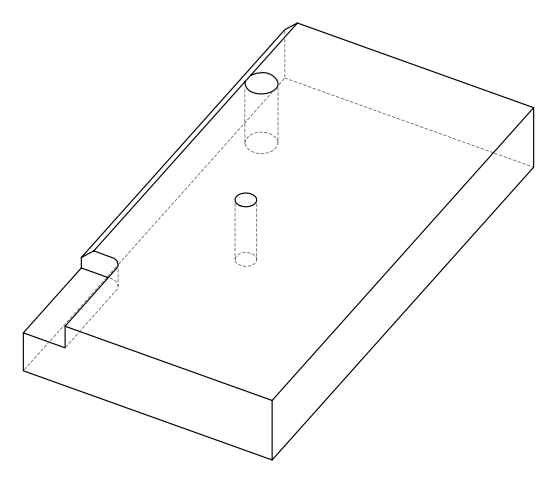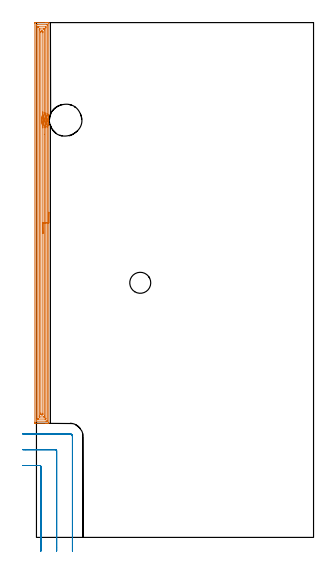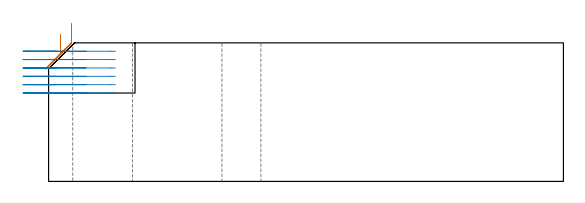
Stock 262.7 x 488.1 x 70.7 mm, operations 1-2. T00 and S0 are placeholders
(PLAN: 6 operations, 4 tool changes, 28.1 min)
(1 AREA_MILL | FG_CHAMFER_SURFACE | UGT0205_001 | 15.46 min | 33692 mm3)
(2 MILL_CORNER_NOTCH_RECTANGULAR | CORNER_NOTCH_RECTANGULAR | UGT0201_136 | Follow Part, ap 5, ae 75% | 5.07 min | 120717 mm3)
(3 MILL_THROUGH_HOLE_FROM_SOLID_MATERIAL | STEP1HOLE_1 | UGT0201_136 | Circular | 6.85 min | 51619 mm3)
(4 SPOT_DRILL | STEP1HOLE | NXT0321_9005460120000 | 0.05 min | 186 mm3)
(5 DRILL_THROUGH_HOLE_INTO_CENTER | STEP1HOLE | NXT0301_065 | 0.31 min | 4739 mm3)
(6 DRILL_TO_ENLARGE_THROUGH_HOLE | STEP1HOLE | UGT0301_265 | 0.32 min | 17024 mm3)
(TOOL UGT0205_001 | Chamfer Mill 20 x 3 x 45 deg. | D20 FL50 Z2)
(TOOL UGT0201_136 | Carbide End Mill 20.0 | D20 FL30 Z4)
(TOOL NXT0321_9005460120000 | NC Spot Drill, 142deg, 12mm, Carbide, Uncoated | D12 PA142 FL30 Z2)
(TOOL NXT0301_065 | Carbide Drill 9.4mm [860.1-0940-075A1-MM 2214] | D9.4 PA140 FL98 Z2)
(TOOL UGT0301_265 | Twist Drill 19.9 mm | D19.9 PA118 FL140 Z2)
(OP 1 AREA_MILL)
G17 G21 G94 G90
T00 M6
G54
G17 G0 G90 X11.697 Y308.241 S1061 M3
G43 Z80.7 H0
Z80.697
G94 G1 Y308.203 Z79.826 F250.
Y308.089 Z78.961
Y307.9 Z78.109
Y307.638 Z77.277
Y307.304 Z76.471
Y306.901 Z75.697
Y306.433 Z74.961
Y305.902 Z74.269
Y305.312 Z73.626
Y304.669 Z73.037
Y303.977 Z72.506
Y303.241 Z72.037
Y302.467 Z71.634
Y301.661 Z71.3
Y300.829 Z71.038
Y299.978 Z70.849
Y299.113 Z70.735
Y298.241 Z70.697
X11.7 Y108.368 Z70.7
X11.701 Y108.203 Z70.692
X11.371 Y108.2 Z70.371
X11.045 Z70.044
X10.383 Z69.377
X9.171 Z68.168
X8.622 Z67.616
X-0.788 Z58.209
X-1.063 Y108.202 Z57.934
X-1.278 Y108.205 Z57.719
X-1.492 Y108.21 Z57.506
X-1.495 Y108.376 Z57.503
X-1.499 Y108.814 Z57.501
X-1.5 Y109.258 Z57.5
Y487.486
X-1.495 Y487.94 Z57.503
X-1.492 Y488.09 Z57.506
X-1.338 Y488.1 Z57.66
X8.622 Z67.616
X9.171 Z68.168
X9.502 Z68.498
X10.052 Z69.048
X10.383 Z69.377
X11.045 Z70.044
X11.371 Z70.371
X11.401 Z70.4
X11.692 Y488.09 Z70.683
X11.696 Y488.019 Z70.691
X11.697 Y487.981 Z70.695
X11.696 Y487.934 Z70.696
X11.7 Y400.855 Z70.7
X11.697 Y400.629 Z70.687
X11.675 Y400.541 Z70.668
X11.566 Y400.191 Z70.564
X11.556 Y400.162 Z70.556
X11.523 Y400.047 Z70.52
X11.499 Y399.963 Z70.492
X11.484 Y399.912 Z70.478
X11.264 Y399.076 Z70.263
X11.249 Y399.019 Z70.249
X11.172 Y398.623 Z70.168
X11.073 Y398.127 Z70.069
X10.979 Y397.554 Z69.978
X10.946 Y397.234 Z69.941
X10.89 Y396.489 Z69.887
X10.883 Y396.39 Z69.878
X10.88 Y396.341 Z69.875
X10.878 Y396.21 Z69.87
X10.876 Y395.967 Z69.861
X10.874 Y395.948 Z69.86
X10.872 Y395.838 Z69.857
X10.863 Y395.449 Z69.854
X10.867 Y395.336 Z69.857
X10.868 Y395.326 Z69.858
X10.874 Y395.239 Z69.859
Y395.229
X10.877 Y395.095 Z69.867
X10.878 Y395.076 Z69.868
X10.896 Y394.604 Z69.887
X10.897 Y394.556 Z69.89
X10.928 Y394.192 Z69.927
X10.973 Y393.711 Z69.97
X10.978 Y393.664 Z69.975
X11.128 Y392.771 Z70.121
X11.153 Y392.656 Z70.146
X11.217 Y392.371 Z70.207
X11.262 Y392.151 Z70.26
X11.263 Y392.144 Z70.262
X11.314 Y391.925 Z70.307
X11.324 Y391.878 Z70.318
X11.515 Y391.19 Z70.514
X11.56 Y391.032 Z70.557
X11.573 Y390.986 Z70.57
X11.621 Y390.83 Z70.618
X11.689 Y390.598 Z70.687
X11.691 Y390.548 Z70.688
X11.697 Y390.282 Z70.696
Y298.241 Z70.697
X10.283 Z69.283
X10.285 Y110.699 Z69.285
X10.284 Y110.601 Z69.284
X10.279 Y110.213 Z69.279
X9.893 Y110.204 Z68.893
X9.502 Y110.201 Z68.502
X9.016 Y110.2 Z68.016
X0.006 Y110.201 Z59.006
X-0.025 Y110.202 Z58.975
X-0.057 Y110.206 Z58.943
X-0.077 Y110.209 Z58.923
X-0.079 Y110.233 Z58.921
X-0.085 Y110.501 Z58.915
Y110.601
X-0.086 Y111.395 Z58.914
X-0.085 Y485.601 Z58.915
X-0.084 Y485.699 Z58.916
X-0.079 Y486.087 Z58.921
X0.307 Y486.096 Z59.307
X0.698 Y486.099 Z59.698
X1.183 Y486.1 Z60.183
X10.192 Y486.099 Z69.192
X10.223 Y486.098 Z69.223
X10.255 Y486.094 Z69.255
X10.275 Y486.09 Z69.275
X10.276 Y486.066 Z69.276
X10.281 Y485.802 Z69.281
X10.286 Y401.749 Z69.286
X10.284 Y401.351 Z69.284
X10.281 Y401.153 Z69.281
X10.279 Y401.055 Z69.279
X10.26 Y400.979 Z69.26
X10.228 Y400.856 Z69.228
X10.074 Y400.275 Z69.074
X9.994 Y399.963 Z68.994
X9.895 Y399.564 Z68.895
X9.791 Y399.069 Z68.791
X9.765 Y398.936 Z68.765
X9.744 Y398.824 Z68.744
X9.632 Y398.176 Z68.632
X9.615 Y398.062 Z68.615
X9.57 Y397.697 Z68.57
X9.526 Y397.283 Z68.526
X9.524 Y397.261 Z68.524
X9.502 Y396.97 Z68.502
X9.466 Y396.426 Z68.466
X9.465 Y396.39 Z68.465
X9.447 Y395.553 Z68.447
X9.448 Y395.497 Z68.448
X9.474 Y394.632 Z68.474
X9.476 Y394.604 Z68.476
X9.502 Y394.183 Z68.502
X9.546 Y393.711 Z68.546
X9.551 Y393.661 Z68.551
X9.605 Y393.218 Z68.605
X9.665 Y392.818 Z68.665
X9.679 Y392.728 Z68.679
X9.698 Y392.619 Z68.698
X9.768 Y392.243 Z68.768
X9.835 Y391.925 Z68.835
X9.93 Y391.49 Z68.93
X10.043 Y391.032 Z69.043
X10.113 Y390.758 Z69.113
X10.275 Y390.138 Z69.275
X10.281 Y389.348 Z69.281
X10.282 Y389.245 Z69.282
X10.283 Y298.241 Z69.283
X8.869 Z67.869
X8.871 Y113.027 Z67.871
X8.867 Y112.387 Z67.867
X8.864 Y112.261 Z67.864
X8.861 Y112.209 Z67.861
X8.802 Y112.204 Z67.802
X8.622 Y112.202 Z67.622
X7.925 Y112.2 Z66.925
X1.762 Z60.762
X1.578 Y112.202 Z60.578
X1.394 Y112.207 Z60.394
X1.344 Y112.21 Z60.344
X1.335 Y112.219 Z60.335
X1.333 Y112.236 Z60.333
X1.33 Y112.302 Z60.33
X1.329 Y112.387 Z60.329
X1.328 Y112.64 Z60.328
X1.329 Y483.273 Z60.329
X1.333 Y483.913 Z60.333
X1.335 Y484.039 Z60.335
X1.339 Y484.091 Z60.339
X1.398 Y484.096 Z60.398
X1.578 Y484.098 Z60.578
X2.275 Y484.1 Z61.275
X8.438 Z67.438
X8.622 Y484.097 Z67.622
X8.805 Y484.093 Z67.805
X8.853 Y484.09 Z67.853
X8.861 Y484.061 Z67.861
X8.864 Y483.996 Z67.864
X8.866 Y483.913 Z67.866
X8.868 Y483.664 Z67.868
Y483.02
X8.871 Y402.389 Z67.871
X8.867 Y401.749 Z67.867
X8.866 Y401.501 Z67.866
X8.711 Y400.856 Z67.711
X8.693 Y400.783 Z67.693
X8.622 Y400.496 Z67.622
X8.522 Y400.063 Z67.522
X8.501 Y399.963 Z67.501
X8.377 Y399.318 Z67.377
X8.332 Y399.069 Z67.332
X8.246 Y398.557 Z67.246
X8.194 Y398.176 Z67.194
X8.15 Y397.762 Z67.15
X8.11 Y397.283 Z67.11
X8.086 Y396.934 Z67.086
X8.056 Y396.39 Z67.056
X8.047 Y396.08 Z67.047
X8.037 Y395.497 Z67.037
X8.044 Y395.189 Z67.044
X8.066 Y394.604 Z67.066
X8.084 Y394.256 Z67.084
X8.126 Y393.711 Z67.126
X8.167 Y393.279 Z67.167
X8.219 Y392.818 Z67.219
X8.312 Y392.239 Z67.312
X8.367 Y391.925 Z67.367
X8.525 Y391.13 Z67.525
X8.547 Y391.032 Z67.547
X8.622 Y390.707 Z67.622
X8.767 Y390.138 Z67.767
X8.816 Y389.941 Z67.816
X8.861 Y389.726 Z67.861
X8.863 Y389.567 Z67.863
X8.866 Y389.245 Z67.866
X8.867 Y388.996 Z67.867
X8.868 Y388.352 Z67.868
X8.869 Y298.241 Z67.869
X7.455 Z66.455
X7.456 Y115.066 Z66.456
X7.453 Y114.465 Z66.453
X7.45 Y114.261 Z66.45
X7.442 Y114.21 Z66.442
X7.394 Y114.207 Z66.394
X7.288 Y114.204 Z66.288
X6.861 Y114.2 Z65.861
X3.312 Z62.312
X2.91 Y114.202 Z61.91
X2.809 Y114.206 Z61.809
X2.761 Y114.21 Z61.761
X2.749 Y114.216 Z61.749
X2.748 Y114.232 Z61.748
X2.745 Y114.331 Z61.745
X2.743 Y114.778 Z61.743
Y115.066
Y481.234
X2.747 Y481.835 Z61.747
X2.75 Y482.039 Z61.75
X2.758 Y482.09 Z61.758
X2.806 Y482.093 Z61.806
X2.912 Y482.096 Z61.912
X3.339 Y482.1 Z62.339
X6.888 Z65.888
X7.29 Y482.097 Z66.29
X7.39 Y482.094 Z66.39
X7.438 Y482.09 Z66.438
X7.447 Y482.082 Z66.447
X7.449 Y482.066 Z66.449
X7.451 Y481.969 Z66.451
X7.453 Y481.526 Z66.453
X7.454 Y481.234 Z66.454
X7.457 Y402.93 Z66.457
X7.456 Y402.642 Z66.456
X7.453 Y402.041 Z66.453
X7.45 Y401.894 Z66.45
X7.428 Y401.749 Z66.428
X7.319 Y401.284 Z66.319
X7.221 Y400.856 Z66.221
X7.155 Y400.557 Z66.155
X7.033 Y399.963 Z66.033
X7.005 Y399.817 Z66.005
X6.872 Y399.069 Z65.872
X6.861 Y399.004 Z65.861
X6.77 Y398.269 Z65.77
X6.76 Y398.176 Z65.76
X6.698 Y397.449 Z65.698
X6.686 Y397.283 Z65.686
X6.648 Y396.606 Z65.648
X6.64 Y396.39 Z65.64
X6.625 Y395.736 Z65.625
X6.623 Y395.497 Z65.623
X6.64 Y394.828 Z65.64
X6.649 Y394.604 Z65.649
X6.688 Y393.887 Z65.688
X6.701 Y393.711 Z65.701
X6.773 Y392.907 Z65.773
X6.783 Y392.818 Z65.783
X6.861 Y392.209 Z65.861
X6.907 Y391.925 Z65.907
X6.917 Y391.868 Z65.917
X7. Y391.413 Z66.
X7.075 Y391.032 Z66.075
X7.131 Y390.758 Z66.131
X7.271 Y390.138 Z66.271
X7.401 Y389.591 Z66.401
X7.446 Y389.39 Z66.446
X7.448 Y389.245 Z66.448
X7.453 Y388.645 Z66.453
X7.454 Y382.157 Z66.454
X7.455 Y298.241 Z66.455
X6.041 Z65.041
X6.043 Y117.682 Z65.043
X6.039 Y116.852 Z65.039
X6.037 Y116.795 Z65.037
X5.98 Y116.21 Z64.98
X5.739 Y116.204 Z64.739
X5.1 Y116.201 Z64.1
X4.861 Y116.202 Z63.861
X4.22 Y116.21 Z63.22
X4.164 Y116.852 Z63.164
X4.16 Y116.912 Z63.16
X4.157 Y117.745 Z63.157
Y117.809
Y478.618
X4.161 Y479.448 Z63.161
X4.163 Y479.505 Z63.163
X4.22 Y480.09 Z63.22
X4.461 Y480.096 Z63.461
X5.1 Y480.099 Z64.1
X5.339 Y480.098 Z64.339
X5.98 Y480.09 Z64.98
X6.033 Y479.448 Z65.033
X6.036 Y479.391 Z65.036
X6.04 Y478.555 Z65.04
Y478.495
X6.043 Y403.471 Z65.043
X6.039 Y402.642 Z65.039
X6.037 Y402.584 Z65.037
X5.98 Y401.945 Z64.98
X5.937 Y401.749 Z64.937
X5.784 Y401.055 Z64.784
X5.742 Y400.856 Z64.742
X5.637 Y400.31 Z64.637
X5.575 Y399.963 Z64.575
X5.506 Y399.55 Z64.506
X5.439 Y399.069 Z64.439
X5.4 Y398.765 Z64.4
X5.338 Y398.176 Z64.338
X5.317 Y397.956 Z64.317
X5.267 Y397.283 Z64.267
X5.257 Y397.124 Z64.257
X5.223 Y396.39 Z64.223
X5.219 Y396.27 Z64.219
X5.207 Y395.497 Z64.207
Y395.388
X5.23 Y394.604 Z64.23
X5.235 Y394.467 Z64.235
X5.28 Y393.711 Z64.28
X5.293 Y393.515 Z64.293
X5.358 Y392.818 Z64.358
X5.388 Y392.525 Z64.388
X5.466 Y391.925 Z64.466
X5.533 Y391.486 Z64.533
X5.611 Y391.032 Z64.611
X5.734 Y390.389 Z64.734
X5.788 Y390.138 Z64.788
X5.99 Y389.236 Z64.99
X6.019 Y389.091 Z65.019
X6.032 Y388.976 Z65.032
X6.039 Y388.293 Z65.039
X6.041 Y298.241 Z65.041
Y297.369 Z65.079
Y296.505 Z65.192
Y295.653 Z65.381
Y294.821 Z65.644
Y294.015 Z65.978
Y293.241 Z66.38
Y292.505 Z66.849
Y291.813 Z67.38
Y291.17 Z67.97
Y290.581 Z68.613
Y290.05 Z69.305
Y289.581 Z70.041
Y289.178 Z70.814
Y288.844 Z71.62
Y288.582 Z72.452
Y288.393 Z73.304
Y288.279 Z74.169
Y288.241 Z75.041
G0 Z80.7
M5
M2
(OP 2 MILL_CORNER_NOTCH_RECTANGULAR)
G17 G21 G94 G90
T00 M6
G54
G17 G0 G90 X4.1 Y-13. S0 M3
G43 Z80.7 H0
Z66.433
G94 G1 Y-10. F250.
Y67.205 F500.
G3 X3.105 Y68.2 R1.
G1 X-10.
X-13. F250.
G0 Z80.7
X19.1 Y-13.
Z66.433
G1 Y-10.
Y82.205 F500.
G3 X18.105 Y83.2 R1.
G1 X-10.
X-13. F250.
G0 Z80.7
X34.1 Y-13.
Z66.433
G1 Y-10.
Y95.7 F500.
G3 X31.6 Y98.2 R2.5
G1 X-10.
X-13. F250.
G0 Z80.7
X4.1 Y-13.
Z62.167
G1 Y-10.
Y67.205 F500.
G3 X3.105 Y68.2 R1.
G1 X-10.
X-13. F250.
G0 Z80.7
X19.1 Y-13.
Z62.167
G1 Y-10.
Y82.205 F500.
G3 X18.105 Y83.2 R1.
G1 X-10.
X-13. F250.
G0 Z80.7
X34.1 Y-13.
Z62.167
G1 Y-10.
Y95.7 F500.
G3 X31.6 Y98.2 R2.5
G1 X-10.
X-13. F250.
G0 Z80.7
X4.1 Y-13.
Z57.9
G1 Y-10.
Y67.205 F500.
G3 X3.105 Y68.2 R1.
G1 X-10.
X-13. F250.
G0 Z80.7
X19.1 Y-13.
Z57.9
G1 Y-10.
Y82.205 F500.
G3 X18.105 Y83.2 R1.
G1 X-10.
X-13. F250.
G0 Z80.7
X34.1 Y-13.
Z57.9
G1 Y-10.
Y95.7 F500.
G3 X31.6 Y98.2 R2.5
G1 X-10.
X-13. F250.
G0 Z80.7
X4.1 Y-13.
Z53.633
G1 Y-10.
Y67.205 F500.
G3 X3.105 Y68.2 R1.
G1 X-10.
X-13. F250.
G0 Z80.7
X19.1 Y-13.
Z53.633
G1 Y-10.
Y82.205 F500.
G3 X18.105 Y83.2 R1.
G1 X-10.
X-13. F250.
G0 Z80.7
X34.1 Y-13.
Z53.633
G1 Y-10.
Y95.7 F500.
G3 X31.6 Y98.2 R2.5
G1 X-10.
X-13. F250.
G0 Z80.7
X4.1 Y-13.
Z49.367
G1 Y-10.
Y67.205 F500.
G3 X3.105 Y68.2 R1.
G1 X-10.
X-13. F250.
G0 Z80.7
X19.1 Y-13.
Z49.367
G1 Y-10.
Y82.205 F500.
G3 X18.105 Y83.2 R1.
G1 X-10.
X-13. F250.
G0 Z80.7
X34.1 Y-13.
Z49.367
G1 Y-10.
Y95.7 F500.
G3 X31.6 Y98.2 R2.5
G1 X-10.
X-13. F250.
G0 Z80.7
X4.1 Y-13.
Z45.1
G1 Y-10.
Y67.205 F500.
G3 X3.105 Y68.2 R1.
G1 X-10.
X-13. F250.
G0 Z80.7
X19.1 Y-13.
Z45.1
G1 Y-10.
Y82.205 F500.
G3 X18.105 Y83.2 R1.
G1 X-10.
X-13. F250.
G0 Z80.7
X34.1 Y-13.
Z45.1
G1 Y-10.
Y95.7 F500.
G3 X31.6 Y98.2 R2.5
G1 X-10.
X-13. F250.
G0 Z80.7
M5
M2
